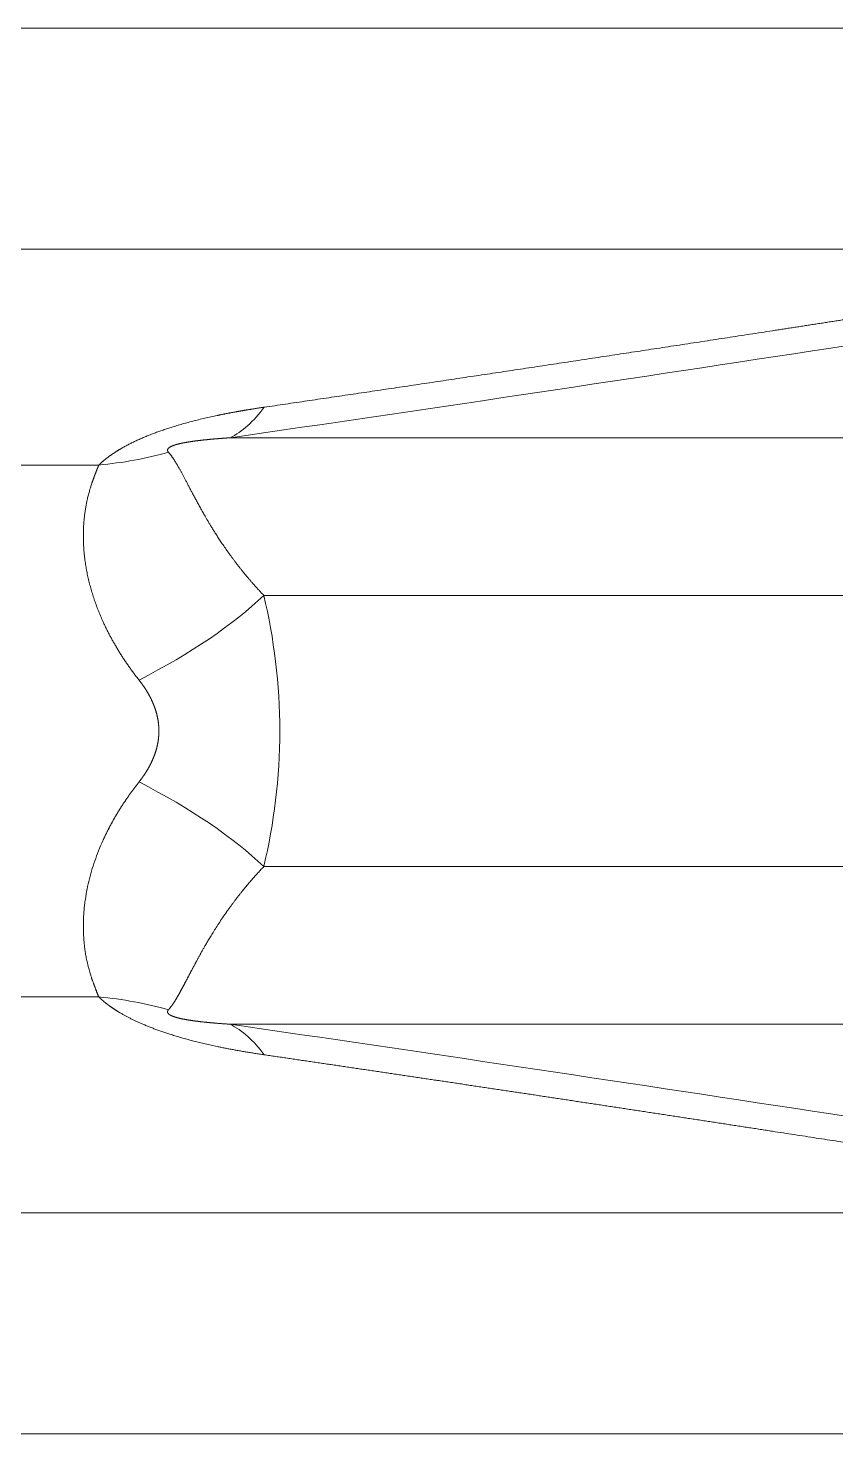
# Model space of a CAD drawing. Header units: millimetres. Extents: x 4664 to 8864, y -38 to 2932.
# Drawn here: x 7822 to 7826.36, y 1784.98 to 1792.57 of the extents above; entities that cross this region are included whole.
import ezdxf

# ---------------------------------------------------------------- set-up
doc = ezdxf.new("R2010")
doc.units = ezdxf.units.MM

msp = doc.modelspace()

# ---------------------------------------------------------------- linework, layer by layer
at = {"lineweight": 5}
for p, q in [((7812.5709, 1792.5715), (7829.2475, 1792.5715)), ((7812.9826, 1791.3769), (7828.8101, 1791.3769)), ((7823.0876, 1790.3589), (7835.155, 1790.3589)), ((7822.3781, 1790.2117), (7809.6476, 1790.2117)), ((7836.765, 1789.5075), (7823.2696, 1789.5075)), ((7823.2696, 1788.0428), (7836.765, 1788.0428)), ((7822.3781, 1787.3387), (7809.6476, 1787.3387)), ((7835.155, 1787.1914), (7823.0876, 1787.1914)), ((7828.8101, 1786.1735), (7812.9826, 1786.1735)), ((7829.2475, 1784.9788), (7812.5709, 1784.9788))]:
    msp.add_line(p, q, dxfattribs=at)
at = {"lineweight": 5, "extrusion": (0, 0, -1)}
for centre, major_axis, ratio, start_param, end_param in [((7847.2888, 1799.7527), (52.5413, 10.432), 0.095617, 1.935685, 2.068372), ((7822.6147, 1792.913), (0.3751, -2.5848), 0.347454, 5.939068, 6.17148), ((7821.7157, 1792.601), (1.814, -1.8791), 0.821454, 0.41445, 0.583929), ((7821.0076, 1789.5075), (2.5404, 0.6066), 0.373196, 0.569174, 0.987639), ((7821.0076, 1788.0428), (2.5404, -0.6066), 0.373196, 5.295547, 5.714011), ((7821.7157, 1784.9494), (1.814, 1.8791), 0.821454, 5.699256, 5.868735), ((7822.6147, 1784.6373), (0.3751, 2.5848), 0.347454, 0.111706, 0.344118), ((7847.2888, 1777.7976), (52.5413, -10.432), 0.095617, 4.214814, 4.3475)]:
    msp.add_ellipse(centre, major_axis=major_axis, ratio=ratio, start_param=start_param, end_param=end_param, dxfattribs=at)
at = {"lineweight": 5}
for points, knots in [([(7828.8101, 1791.3769), (7828.8002, 1791.3753), (7828.7803, 1791.3721), (7828.7505, 1791.3673), (7828.7207, 1791.3625), (7828.691, 1791.3577), (7828.6612, 1791.353), (7828.6315, 1791.3482), (7828.6018, 1791.3434), (7828.5721, 1791.3387), (7828.5424, 1791.3339), (7828.5127, 1791.3291), (7828.483, 1791.3244), (7828.4534, 1791.3196), (7828.4238, 1791.3149), (7828.3941, 1791.3102), (7828.3646, 1791.3054), (7828.335, 1791.3007), (7828.3054, 1791.296), (7828.2758, 1791.2913), (7828.2463, 1791.2866), (7828.2168, 1791.2818), (7828.1873, 1791.2771), (7828.1578, 1791.2724), (7828.1283, 1791.2677), (7828.0988, 1791.2631), (7828.0694, 1791.2584), (7828.04, 1791.2537), (7828.0106, 1791.249), (7827.9811, 1791.2443), (7827.9518, 1791.2397), (7827.9224, 1791.235), (7827.893, 1791.2303), (7827.8637, 1791.2257), (7827.8344, 1791.221), (7827.8051, 1791.2164), (7827.7758, 1791.2117), (7827.7465, 1791.2071), (7827.7172, 1791.2025), (7827.688, 1791.1978), (7827.6587, 1791.1932), (7827.6295, 1791.1886), (7827.6003, 1791.184), (7827.5711, 1791.1794), (7827.542, 1791.1748), (7827.5128, 1791.1702), (7827.4837, 1791.1656), (7827.4545, 1791.161), (7827.4254, 1791.1564), (7827.3963, 1791.1518), (7827.3672, 1791.1472), (7827.3382, 1791.1427), (7827.3091, 1791.1381), (7827.2801, 1791.1335), (7827.2511, 1791.129), (7827.2221, 1791.1244), (7827.1931, 1791.1199), (7827.1641, 1791.1153), (7827.1352, 1791.1108), (7827.1062, 1791.1062), (7827.0773, 1791.1017), (7827.0484, 1791.0972), (7827.0195, 1791.0926), (7826.9906, 1791.0881), (7826.9618, 1791.0836), (7826.9329, 1791.0791), (7826.9041, 1791.0746), (7826.8753, 1791.0701), (7826.8465, 1791.0656), (7826.8177, 1791.0611), (7826.7889, 1791.0566), (7826.7602, 1791.0521), (7826.7314, 1791.0476), (7826.7027, 1791.0432), (7826.674, 1791.0387), (7826.6453, 1791.0342), (7826.6166, 1791.0298), (7826.588, 1791.0253), (7826.5593, 1791.0209), (7826.5307, 1791.0164), (7826.5021, 1791.012), (7826.4735, 1791.0075), (7826.4449, 1791.0031), (7826.4164, 1790.9987), (7826.3878, 1790.9942), (7826.3593, 1790.9898), (7826.3308, 1790.9854), (7826.3023, 1790.981), (7826.2738, 1790.9766), (7826.2453, 1790.9722), (7826.2169, 1790.9678), (7826.1884, 1790.9634), (7826.16, 1790.959), (7826.1316, 1790.9546), (7826.1032, 1790.9502), (7826.0748, 1790.9459), (7826.0465, 1790.9415), (7826.0072, 1790.9354), (7825.9569, 1790.9277), (7825.8957, 1790.9183), (7825.8345, 1790.9089), (7825.7734, 1790.8995), (7825.7124, 1790.8901), (7825.6515, 1790.8808), (7825.5906, 1790.8715), (7825.5298, 1790.8622), (7825.4691, 1790.8529), (7825.4084, 1790.8437), (7825.3478, 1790.8344), (7825.2872, 1790.8252), (7825.2268, 1790.816), (7825.1664, 1790.8068), (7825.1061, 1790.7977), (7825.0458, 1790.7885), (7824.9856, 1790.7794), (7824.9255, 1790.7703), (7824.8655, 1790.7613), (7824.8055, 1790.7522), (7824.7456, 1790.7432), (7824.6857, 1790.7342), (7824.626, 1790.7252), (7824.5663, 1790.7162), (7824.5066, 1790.7072), (7824.4471, 1790.6983), (7824.3876, 1790.6894), (7824.3282, 1790.6805), (7824.2688, 1790.6716), (7824.2095, 1790.6627), (7824.1503, 1790.6539), (7824.0912, 1790.6451), (7824.0321, 1790.6363), (7823.9731, 1790.6275), (7823.9142, 1790.6188), (7823.8554, 1790.61), (7823.7966, 1790.6013), (7823.7379, 1790.5926), (7823.6792, 1790.5839), (7823.6207, 1790.5753), (7823.5622, 1790.5667), (7823.5038, 1790.558), (7823.4454, 1790.5494), (7823.3871, 1790.5409), (7823.3289, 1790.5323), (7823.2902, 1790.5266), (7823.2708, 1790.5238)], [0, 0, 0, 0, 0.0053, 0.010597, 0.015893, 0.021187, 0.026479, 0.031769, 0.037057, 0.042343, 0.047628, 0.05291, 0.05819, 0.063469, 0.068745, 0.07402, 0.079292, 0.084563, 0.089831, 0.095098, 0.100363, 0.105626, 0.110887, 0.116146, 0.121403, 0.126658, 0.131911, 0.137162, 0.142411, 0.147658, 0.152904, 0.158147, 0.163388, 0.168628, 0.173865, 0.179101, 0.184334, 0.189566, 0.194795, 0.200023, 0.205248, 0.210472, 0.215694, 0.220914, 0.226131, 0.231347, 0.236561, 0.241773, 0.246983, 0.252191, 0.257397, 0.262601, 0.267803, 0.273003, 0.278201, 0.283397, 0.288591, 0.293783, 0.298974, 0.304162, 0.309348, 0.314532, 0.319714, 0.324895, 0.330073, 0.335249, 0.340424, 0.345596, 0.350766, 0.355934, 0.361101, 0.366265, 0.371428, 0.376588, 0.381746, 0.386903, 0.392057, 0.397209, 0.40236, 0.407508, 0.412655, 0.417799, 0.422941, 0.428082, 0.43322, 0.438357, 0.443491, 0.448623, 0.453754, 0.458882, 0.464008, 0.469133, 0.474255, 0.479375, 0.484494, 0.48961, 0.494724, 0.499837, 0.510895, 0.521944, 0.532986, 0.54402, 0.555045, 0.566062, 0.577071, 0.588072, 0.599065, 0.61005, 0.621026, 0.631995, 0.642955, 0.653907, 0.66485, 0.675786, 0.686713, 0.697632, 0.708543, 0.719446, 0.73034, 0.741226, 0.752104, 0.762974, 0.773835, 0.784688, 0.795533, 0.806369, 0.817197, 0.828017, 0.838829, 0.849632, 0.860427, 0.871214, 0.881992, 0.892762, 0.903523, 0.914276, 0.925021, 0.935758, 0.946486, 0.957205, 0.967917, 0.978619, 0.989314, 1, 1, 1, 1]), ([(7823.2708, 1790.5238), (7823.2688, 1790.5235), (7823.2647, 1790.5229), (7823.2587, 1790.522), (7823.2527, 1790.5211), (7823.2467, 1790.5202), (7823.2408, 1790.5193), (7823.2348, 1790.5184), (7823.2289, 1790.5175), (7823.223, 1790.5166), (7823.2172, 1790.5156), (7823.2114, 1790.5147), (7823.2055, 1790.5138), (7823.1998, 1790.5129), (7823.194, 1790.5119), (7823.1883, 1790.511), (7823.1826, 1790.5101), (7823.1769, 1790.5091), (7823.1712, 1790.5082), (7823.1656, 1790.5072), (7823.16, 1790.5063), (7823.1544, 1790.5053), (7823.1489, 1790.5044), (7823.1433, 1790.5034), (7823.1378, 1790.5025), (7823.1323, 1790.5015), (7823.1269, 1790.5005), (7823.1214, 1790.4996), (7823.116, 1790.4986), (7823.1107, 1790.4976), (7823.1053, 1790.4966), (7823.1, 1790.4956), (7823.0947, 1790.4947), (7823.0894, 1790.4937), (7823.0841, 1790.4927), (7823.0789, 1790.4917), (7823.0737, 1790.4907), (7823.0685, 1790.4897), (7823.0633, 1790.4887), (7823.0582, 1790.4877), (7823.0531, 1790.4866), (7823.048, 1790.4856), (7823.0429, 1790.4846), (7823.0379, 1790.4836), (7823.0329, 1790.4826), (7823.0279, 1790.4815), (7823.023, 1790.4805), (7823.0083, 1790.4774), (7822.9842, 1790.4722), (7822.9507, 1790.4646), (7822.9178, 1790.4567), (7822.8855, 1790.4485), (7822.8538, 1790.44), (7822.8228, 1790.4313), (7822.7923, 1790.4223), (7822.7682, 1790.4148), (7822.7502, 1790.409), (7822.7381, 1790.405), (7822.7261, 1790.4009), (7822.7142, 1790.3968), (7822.7024, 1790.3926), (7822.6907, 1790.3884), (7822.6792, 1790.3841), (7822.6678, 1790.3798), (7822.6565, 1790.3754), (7822.6453, 1790.371), (7822.6343, 1790.3665), (7822.6196, 1790.3604), (7822.6016, 1790.3526), (7822.5806, 1790.3431), (7822.5603, 1790.3335), (7822.5409, 1790.3237), (7822.5221, 1790.3138), (7822.5084, 1790.3062), (7822.4992, 1790.3008), (7822.494, 1790.2978), (7822.489, 1790.2948), (7822.484, 1790.2918), (7822.4791, 1790.2887), (7822.4742, 1790.2857), (7822.4694, 1790.2826), (7822.4646, 1790.2795), (7822.4599, 1790.2764), (7822.4553, 1790.2733), (7822.4507, 1790.2702), (7822.4462, 1790.267), (7822.4417, 1790.2639), (7822.4373, 1790.2607), (7822.4329, 1790.2575), (7822.4286, 1790.2544), (7822.4244, 1790.2512), (7822.4202, 1790.2479), (7822.4161, 1790.2447), (7822.412, 1790.2415), (7822.408, 1790.2382), (7822.4041, 1790.2349), (7822.4002, 1790.2317), (7822.3964, 1790.2284), (7822.3926, 1790.2251), (7822.3889, 1790.2217), (7822.3852, 1790.2184), (7822.3816, 1790.2151), (7822.3793, 1790.2128), (7822.3781, 1790.2117)], [0, 0, 0, 0, 0.006106, 0.012183, 0.018228, 0.024244, 0.030229, 0.036184, 0.042109, 0.048003, 0.053868, 0.059703, 0.065508, 0.071283, 0.077029, 0.082745, 0.088431, 0.094087, 0.099715, 0.105312, 0.110881, 0.11642, 0.12193, 0.127411, 0.132863, 0.138286, 0.143681, 0.149046, 0.154383, 0.159691, 0.164971, 0.170222, 0.175445, 0.18064, 0.185806, 0.190945, 0.196055, 0.201138, 0.206193, 0.21122, 0.21622, 0.221192, 0.226137, 0.231054, 0.235945, 0.240808, 0.245645, 0.250455, 0.283613, 0.316093, 0.347936, 0.379188, 0.409895, 0.44011, 0.469883, 0.499271, 0.511435, 0.523541, 0.535594, 0.547601, 0.559566, 0.571495, 0.583395, 0.595272, 0.607131, 0.618978, 0.630821, 0.642664, 0.666634, 0.690432, 0.714114, 0.737738, 0.761363, 0.785047, 0.79207, 0.79911, 0.806169, 0.813246, 0.820344, 0.827464, 0.834606, 0.841774, 0.848967, 0.856186, 0.863434, 0.870712, 0.878019, 0.885358, 0.892731, 0.900137, 0.907578, 0.915055, 0.92257, 0.930123, 0.937715, 0.945348, 0.953023, 0.96074, 0.968501, 0.976307, 0.984158, 0.992055, 1, 1, 1, 1]), ([(7822.7545, 1790.2809), (7822.7544, 1790.2811), (7822.754, 1790.2815), (7822.7535, 1790.2821), (7822.7531, 1790.2827), (7822.7526, 1790.2833), (7822.7522, 1790.2838), (7822.7519, 1790.2844), (7822.7515, 1790.285), (7822.7512, 1790.2856), (7822.7509, 1790.2862), (7822.7506, 1790.2868), (7822.7504, 1790.2873), (7822.7502, 1790.2879), (7822.75, 1790.2885), (7822.7499, 1790.2891), (7822.7497, 1790.2896), (7822.7496, 1790.2902), (7822.7495, 1790.2908), (7822.7495, 1790.2913), (7822.7495, 1790.2919), (7822.7495, 1790.2925), (7822.7495, 1790.293), (7822.7496, 1790.2936), (7822.7497, 1790.2941), (7822.7498, 1790.2947), (7822.7499, 1790.2952), (7822.7501, 1790.2958), (7822.7503, 1790.2963), (7822.7505, 1790.2969), (7822.7508, 1790.2974), (7822.7511, 1790.298), (7822.7514, 1790.2985), (7822.7517, 1790.2991), (7822.7521, 1790.2996), (7822.7525, 1790.3002), (7822.7529, 1790.3007), (7822.7533, 1790.3012), (7822.7538, 1790.3018), (7822.7543, 1790.3023), (7822.7548, 1790.3028), (7822.7554, 1790.3034), (7822.7559, 1790.3039), (7822.7565, 1790.3044), (7822.7572, 1790.3049), (7822.7578, 1790.3055), (7822.7585, 1790.306), (7822.7593, 1790.3065), (7822.76, 1790.307), (7822.7608, 1790.3075), (7822.7616, 1790.308), (7822.7624, 1790.3086), (7822.7632, 1790.3091), (7822.7641, 1790.3096), (7822.765, 1790.3101), (7822.766, 1790.3106), (7822.7669, 1790.3111), (7822.7679, 1790.3116), (7822.7689, 1790.3121), (7822.77, 1790.3126), (7822.771, 1790.3131), (7822.7721, 1790.3136), (7822.7733, 1790.3141), (7822.7744, 1790.3146), (7822.7756, 1790.3151), (7822.7768, 1790.3155), (7822.778, 1790.316), (7822.7793, 1790.3165), (7822.7806, 1790.317), (7822.7819, 1790.3175), (7822.7832, 1790.318), (7822.7846, 1790.3184), (7822.786, 1790.3189), (7822.7874, 1790.3194), (7822.7889, 1790.3199), (7822.7904, 1790.3203), (7822.7919, 1790.3208), (7822.7934, 1790.3213), (7822.795, 1790.3217), (7822.7965, 1790.3222), (7822.7982, 1790.3226), (7822.7998, 1790.3231), (7822.8015, 1790.3236), (7822.8032, 1790.324), (7822.8049, 1790.3245), (7822.8066, 1790.3249), (7822.8084, 1790.3254), (7822.8102, 1790.3258), (7822.812, 1790.3263), (7822.8139, 1790.3267), (7822.8158, 1790.3272), (7822.8177, 1790.3276), (7822.8196, 1790.328), (7822.8216, 1790.3285), (7822.8236, 1790.3289), (7822.8256, 1790.3293), (7822.8277, 1790.3298), (7822.8297, 1790.3302), (7822.8318, 1790.3306), (7822.834, 1790.3311), (7822.8361, 1790.3315), (7822.8383, 1790.3319), (7822.8405, 1790.3323), (7822.8427, 1790.3328), (7822.845, 1790.3332), (7822.8473, 1790.3336), (7822.8496, 1790.334), (7822.852, 1790.3344), (7822.8543, 1790.3348), (7822.8567, 1790.3352), (7822.8592, 1790.3356), (7822.8616, 1790.336), (7822.8641, 1790.3364), (7822.8666, 1790.3368), (7822.8691, 1790.3372), (7822.8717, 1790.3376), (7822.8743, 1790.338), (7822.8769, 1790.3384), (7822.8796, 1790.3388), (7822.8822, 1790.3392), (7822.8849, 1790.3396), (7822.8876, 1790.34), (7822.8904, 1790.3404), (7822.8932, 1790.3408), (7822.896, 1790.3411), (7822.8988, 1790.3415), (7822.9017, 1790.3419), (7822.9046, 1790.3423), (7822.9075, 1790.3426), (7822.9104, 1790.343), (7822.9134, 1790.3434), (7822.9164, 1790.3438), (7822.9194, 1790.3441), (7822.9224, 1790.3445), (7822.9255, 1790.3448), (7822.9286, 1790.3452), (7822.9318, 1790.3456), (7822.9349, 1790.3459), (7822.9381, 1790.3463), (7822.9413, 1790.3466), (7822.9445, 1790.347), (7822.9478, 1790.3473), (7822.9511, 1790.3477), (7822.9544, 1790.348), (7822.9578, 1790.3484), (7822.9611, 1790.3487), (7822.9645, 1790.349), (7822.968, 1790.3494), (7822.9714, 1790.3497), (7822.9749, 1790.3501), (7822.9784, 1790.3504), (7822.9819, 1790.3507), (7822.9855, 1790.351), (7822.9891, 1790.3514), (7822.9927, 1790.3517), (7822.9963, 1790.352), (7823, 1790.3523), (7823.0037, 1790.3527), (7823.0074, 1790.353), (7823.0112, 1790.3533), (7823.015, 1790.3536), (7823.0188, 1790.3539), (7823.0226, 1790.3542), (7823.0265, 1790.3545), (7823.0303, 1790.3548), (7823.0343, 1790.3551), (7823.0382, 1790.3554), (7823.0422, 1790.3557), (7823.0462, 1790.356), (7823.0502, 1790.3563), (7823.0542, 1790.3566), (7823.0583, 1790.3569), (7823.0624, 1790.3572), (7823.0665, 1790.3575), (7823.0707, 1790.3578), (7823.0749, 1790.3581), (7823.0791, 1790.3584), (7823.0833, 1790.3586), (7823.0861, 1790.3588), (7823.0876, 1790.3589)], [0, 0, 0, 0, 0.006052, 0.012014, 0.017888, 0.023673, 0.02937, 0.034978, 0.040499, 0.045932, 0.051278, 0.056537, 0.06171, 0.066797, 0.071799, 0.076715, 0.081547, 0.086294, 0.090958, 0.095539, 0.100037, 0.104453, 0.108788, 0.113043, 0.117217, 0.121312, 0.125329, 0.129268, 0.133131, 0.136918, 0.140631, 0.14427, 0.147836, 0.151331, 0.154757, 0.158114, 0.161403, 0.164627, 0.167788, 0.170886, 0.173923, 0.176903, 0.179826, 0.182695, 0.185512, 0.18828, 0.191001, 0.193678, 0.196314, 0.198912, 0.201475, 0.204007, 0.20651, 0.208988, 0.211445, 0.213884, 0.21631, 0.218726, 0.221136, 0.223544, 0.225954, 0.228369, 0.230795, 0.233233, 0.23569, 0.238167, 0.240669, 0.243199, 0.245761, 0.248358, 0.250992, 0.253668, 0.256387, 0.259153, 0.261969, 0.264836, 0.267757, 0.270734, 0.273769, 0.276865, 0.280023, 0.283245, 0.286532, 0.289886, 0.293309, 0.296801, 0.300365, 0.304001, 0.307711, 0.311495, 0.315355, 0.319291, 0.323305, 0.327398, 0.331569, 0.33582, 0.340152, 0.344565, 0.34906, 0.353638, 0.358299, 0.363043, 0.367871, 0.372785, 0.377783, 0.382867, 0.388036, 0.393292, 0.398635, 0.404065, 0.409583, 0.415188, 0.420881, 0.426663, 0.432533, 0.438492, 0.444541, 0.450678, 0.456906, 0.463224, 0.469631, 0.476129, 0.482718, 0.489397, 0.496167, 0.503028, 0.509981, 0.517025, 0.52416, 0.531387, 0.538707, 0.546118, 0.553621, 0.561217, 0.568905, 0.576685, 0.584558, 0.592524, 0.600583, 0.608735, 0.61698, 0.625318, 0.633749, 0.642274, 0.650892, 0.659604, 0.668409, 0.677308, 0.686301, 0.695388, 0.704568, 0.713843, 0.723212, 0.732674, 0.742231, 0.751883, 0.761628, 0.771468, 0.781403, 0.791432, 0.801555, 0.811773, 0.822086, 0.832493, 0.842995, 0.853592, 0.864284, 0.875071, 0.885953, 0.896929, 0.908001, 0.919168, 0.93043, 0.941787, 0.953239, 0.964786, 0.976429, 0.988167, 1, 1, 1, 1]), ([(7822.3781, 1790.2117), (7822.3778, 1790.211), (7822.3773, 1790.2097), (7822.3765, 1790.2078), (7822.3757, 1790.2057), (7822.3748, 1790.2037), (7822.374, 1790.2015), (7822.3731, 1790.1994), (7822.3722, 1790.1972), (7822.3713, 1790.1949), (7822.3703, 1790.1927), (7822.3694, 1790.1903), (7822.3684, 1790.1879), (7822.3675, 1790.1855), (7822.3665, 1790.183), (7822.3655, 1790.1805), (7822.3644, 1790.1779), (7822.3634, 1790.1753), (7822.3623, 1790.1726), (7822.3613, 1790.1699), (7822.3602, 1790.1671), (7822.3591, 1790.1643), (7822.358, 1790.1614), (7822.3569, 1790.1584), (7822.3558, 1790.1554), (7822.3546, 1790.1524), (7822.3535, 1790.1493), (7822.3523, 1790.1461), (7822.3511, 1790.1429), (7822.3499, 1790.1396), (7822.3487, 1790.1363), (7822.3475, 1790.1329), (7822.3463, 1790.1294), (7822.3451, 1790.1259), (7822.3438, 1790.1223), (7822.3426, 1790.1187), (7822.3411, 1790.1143), (7822.3388, 1790.1073), (7822.3351, 1790.096), (7822.3298, 1790.0789), (7822.3249, 1790.0613), (7822.3208, 1790.0455), (7822.3179, 1790.034), (7822.3154, 1790.0231), (7822.3132, 1790.0128), (7822.3112, 1790.0031), (7822.3085, 1789.9894), (7822.3054, 1789.9711), (7822.3021, 1789.948), (7822.2994, 1789.9249), (7822.2974, 1789.9016), (7822.2959, 1789.8784), (7822.295, 1789.8553), (7822.2946, 1789.8322), (7822.2948, 1789.8092), (7822.2955, 1789.7864), (7822.2968, 1789.7638), (7822.2985, 1789.7415), (7822.3007, 1789.7194), (7822.3037, 1789.6949), (7822.3078, 1789.6677), (7822.3131, 1789.6377), (7822.3193, 1789.6077), (7822.3264, 1789.5776), (7822.3344, 1789.5476), (7822.3432, 1789.5175), (7822.3529, 1789.4875), (7822.3634, 1789.4576), (7822.3747, 1789.4277), (7822.3868, 1789.398), (7822.3968, 1789.3752), (7822.4041, 1789.3591), (7822.4084, 1789.3498), (7822.4128, 1789.3405), (7822.4173, 1789.3313), (7822.4219, 1789.322), (7822.4266, 1789.3127), (7822.4313, 1789.3034), (7822.4361, 1789.2942), (7822.441, 1789.2849), (7822.446, 1789.2757), (7822.451, 1789.2665), (7822.4562, 1789.2573), (7822.4614, 1789.2481), (7822.4667, 1789.2389), (7822.4721, 1789.2298), (7822.4775, 1789.2206), (7822.483, 1789.2115), (7822.4886, 1789.2023), (7822.4943, 1789.1932), (7822.5001, 1789.1842), (7822.5059, 1789.1751), (7822.5118, 1789.166), (7822.5178, 1789.157), (7822.5239, 1789.148), (7822.53, 1789.139), (7822.5362, 1789.13), (7822.5425, 1789.1211), (7822.5489, 1789.1121), (7822.5553, 1789.1032), (7822.5619, 1789.0943), (7822.5684, 1789.0854), (7822.5751, 1789.0766), (7822.5818, 1789.0677), (7822.5886, 1789.0589), (7822.5932, 1789.0531), (7822.5955, 1789.0502)], [0, 0, 0, 0, 0.002923, 0.005885, 0.008885, 0.011923, 0.015, 0.018115, 0.021269, 0.024462, 0.027693, 0.030962, 0.03427, 0.037617, 0.041002, 0.044426, 0.047888, 0.051389, 0.054929, 0.058507, 0.062124, 0.065779, 0.069473, 0.073206, 0.076978, 0.080788, 0.084637, 0.088524, 0.09245, 0.096415, 0.100419, 0.104461, 0.108542, 0.112662, 0.11682, 0.121017, 0.125253, 0.131964, 0.144587, 0.163125, 0.187577, 0.199806, 0.211305, 0.222072, 0.232109, 0.241416, 0.249991, 0.271442, 0.29252, 0.313226, 0.333562, 0.353529, 0.373126, 0.392356, 0.41122, 0.429718, 0.447853, 0.465625, 0.483036, 0.500087, 0.523263, 0.54634, 0.569323, 0.592215, 0.61502, 0.637742, 0.660386, 0.682956, 0.705455, 0.727888, 0.750259, 0.757324, 0.764392, 0.771462, 0.778536, 0.785612, 0.792692, 0.799775, 0.806862, 0.813952, 0.821046, 0.828144, 0.835246, 0.842352, 0.849463, 0.856578, 0.863697, 0.870821, 0.87795, 0.885084, 0.892223, 0.899367, 0.906516, 0.913671, 0.920831, 0.927998, 0.93517, 0.942347, 0.949531, 0.956722, 0.963918, 0.971121, 0.978331, 0.985547, 0.99277, 1, 1, 1, 1]), ([(7823.2696, 1789.5075), (7823.2683, 1789.5089), (7823.2657, 1789.5116), (7823.2618, 1789.5157), (7823.2579, 1789.5199), (7823.2539, 1789.5241), (7823.25, 1789.5284), (7823.2459, 1789.5327), (7823.2419, 1789.5371), (7823.2378, 1789.5415), (7823.2337, 1789.546), (7823.2296, 1789.5506), (7823.2255, 1789.5552), (7823.2213, 1789.5599), (7823.2171, 1789.5646), (7823.2129, 1789.5694), (7823.2086, 1789.5742), (7823.2043, 1789.5791), (7823.2001, 1789.5841), (7823.1957, 1789.5891), (7823.1914, 1789.5942), (7823.1871, 1789.5993), (7823.1827, 1789.6044), (7823.1783, 1789.6097), (7823.1739, 1789.6149), (7823.1695, 1789.6203), (7823.1651, 1789.6256), (7823.1606, 1789.6311), (7823.1562, 1789.6366), (7823.1517, 1789.6421), (7823.1472, 1789.6477), (7823.1427, 1789.6533), (7823.1382, 1789.659), (7823.1337, 1789.6648), (7823.1292, 1789.6705), (7823.1247, 1789.6764), (7823.1202, 1789.6823), (7823.1156, 1789.6882), (7823.1111, 1789.6942), (7823.1066, 1789.7002), (7823.102, 1789.7063), (7823.0975, 1789.7124), (7823.093, 1789.7186), (7823.0884, 1789.7248), (7823.0839, 1789.731), (7823.0794, 1789.7373), (7823.0749, 1789.7437), (7823.0661, 1789.7561), (7823.0536, 1789.7741), (7823.038, 1789.7971), (7823.0237, 1789.8188), (7823.0105, 1789.8391), (7822.9985, 1789.8581), (7822.9876, 1789.8759), (7822.9776, 1789.8923), (7822.9685, 1789.9075), (7822.9603, 1789.9215), (7822.9529, 1789.9344), (7822.9462, 1789.946), (7822.9402, 1789.9566), (7822.9349, 1789.966), (7822.9296, 1789.9756), (7822.9239, 1789.9858), (7822.9179, 1789.9967), (7822.9121, 1790.0074), (7822.9064, 1790.0179), (7822.9008, 1790.0281), (7822.8955, 1790.0381), (7822.8903, 1790.0479), (7822.8852, 1790.0575), (7822.8803, 1790.0668), (7822.8754, 1790.0759), (7822.8708, 1790.0848), (7822.8662, 1790.0935), (7822.8618, 1790.102), (7822.8574, 1790.1102), (7822.8532, 1790.1183), (7822.8491, 1790.1261), (7822.8451, 1790.1338), (7822.8412, 1790.1412), (7822.8373, 1790.1485), (7822.8336, 1790.1555), (7822.8299, 1790.1624), (7822.8263, 1790.1691), (7822.8228, 1790.1756), (7822.8193, 1790.1819), (7822.8159, 1790.188), (7822.8126, 1790.194), (7822.8093, 1790.1998), (7822.8061, 1790.2054), (7822.8029, 1790.2108), (7822.7998, 1790.2161), (7822.7968, 1790.2212), (7822.7937, 1790.2262), (7822.7908, 1790.231), (7822.7878, 1790.2356), (7822.7849, 1790.2402), (7822.782, 1790.2445), (7822.7792, 1790.2487), (7822.7764, 1790.2528), (7822.7736, 1790.2568), (7822.7708, 1790.2606), (7822.768, 1790.2643), (7822.7653, 1790.2678), (7822.7626, 1790.2713), (7822.7599, 1790.2746), (7822.7572, 1790.2778), (7822.7554, 1790.2799), (7822.7545, 1790.2809)], [0, 0, 0, 0, 0.004199, 0.008453, 0.012763, 0.017127, 0.021547, 0.026022, 0.030552, 0.035137, 0.039778, 0.044473, 0.049224, 0.05403, 0.058891, 0.063807, 0.068779, 0.073806, 0.078888, 0.084025, 0.089217, 0.094465, 0.099767, 0.105125, 0.110538, 0.116006, 0.12153, 0.127108, 0.132742, 0.138431, 0.144175, 0.149975, 0.15583, 0.161739, 0.167704, 0.173725, 0.1798, 0.185931, 0.192116, 0.198357, 0.204653, 0.211005, 0.217411, 0.223873, 0.23039, 0.236962, 0.24359, 0.250272, 0.275938, 0.300401, 0.323659, 0.345713, 0.366564, 0.386211, 0.404655, 0.421894, 0.43793, 0.452762, 0.46639, 0.478815, 0.490035, 0.500052, 0.513641, 0.527108, 0.540455, 0.553679, 0.566783, 0.579765, 0.592627, 0.605367, 0.617986, 0.630483, 0.64286, 0.655116, 0.66725, 0.679264, 0.691156, 0.702928, 0.714578, 0.726108, 0.737517, 0.748805, 0.759972, 0.771018, 0.781944, 0.792749, 0.803433, 0.813997, 0.824439, 0.834762, 0.844964, 0.855045, 0.865006, 0.874846, 0.884566, 0.894166, 0.903645, 0.913005, 0.922244, 0.931363, 0.940362, 0.949241, 0.958, 0.96664, 0.975159, 0.983559, 0.991839, 1, 1, 1, 1]), ([(7823.2696, 1788.0428), (7823.3245, 1788.2729), (7823.3561, 1788.524), (7823.3561, 1789.0271), (7823.3245, 1789.2777), (7823.2696, 1789.5075)], [0, 0, 0, 0, 0.5, 0.5, 1, 1, 1, 1]), ([(7822.5955, 1789.0502), (7822.5962, 1789.0493), (7822.5977, 1789.0474), (7822.5998, 1789.0447), (7822.6019, 1789.042), (7822.6039, 1789.0393), (7822.606, 1789.0366), (7822.608, 1789.0338), (7822.61, 1789.0311), (7822.612, 1789.0284), (7822.614, 1789.0256), (7822.6159, 1789.0229), (7822.6178, 1789.0202), (7822.6197, 1789.0175), (7822.6216, 1789.0147), (7822.6235, 1789.012), (7822.6253, 1789.0093), (7822.6271, 1789.0065), (7822.6289, 1789.0038), (7822.6307, 1789.0011), (7822.6324, 1788.9983), (7822.6342, 1788.9956), (7822.6359, 1788.9928), (7822.6375, 1788.9901), (7822.6392, 1788.9874), (7822.6408, 1788.9846), (7822.6425, 1788.9819), (7822.6441, 1788.9792), (7822.6456, 1788.9764), (7822.6472, 1788.9737), (7822.6487, 1788.9709), (7822.6503, 1788.9682), (7822.6517, 1788.9654), (7822.6532, 1788.9627), (7822.6547, 1788.96), (7822.6561, 1788.9572), (7822.6575, 1788.9545), (7822.6589, 1788.9517), (7822.6602, 1788.949), (7822.6616, 1788.9462), (7822.6629, 1788.9435), (7822.6642, 1788.9407), (7822.6655, 1788.938), (7822.6667, 1788.9352), (7822.668, 1788.9325), (7822.6692, 1788.9297), (7822.6704, 1788.927), (7822.6716, 1788.9242), (7822.6727, 1788.9215), (7822.6738, 1788.9187), (7822.6749, 1788.916), (7822.676, 1788.9132), (7822.6771, 1788.9105), (7822.6781, 1788.9077), (7822.6791, 1788.9049), (7822.6801, 1788.9022), (7822.6811, 1788.8994), (7822.6821, 1788.8967), (7822.683, 1788.8939), (7822.6839, 1788.8912), (7822.6848, 1788.8884), (7822.6857, 1788.8857), (7822.6865, 1788.8829), (7822.6874, 1788.8801), (7822.6882, 1788.8774), (7822.689, 1788.8746), (7822.6897, 1788.8719), (7822.6905, 1788.8691), (7822.6912, 1788.8663), (7822.6919, 1788.8636), (7822.6926, 1788.8608), (7822.6932, 1788.8581), (7822.6938, 1788.8553), (7822.6945, 1788.8525), (7822.695, 1788.8498), (7822.6956, 1788.847), (7822.6962, 1788.8443), (7822.6967, 1788.8415), (7822.6972, 1788.8387), (7822.6977, 1788.836), (7822.6981, 1788.8332), (7822.6986, 1788.8305), (7822.699, 1788.8277), (7822.6994, 1788.8249), (7822.6998, 1788.8222), (7822.7001, 1788.8194), (7822.7005, 1788.8166), (7822.7008, 1788.8139), (7822.7011, 1788.8111), (7822.7013, 1788.8083), (7822.7016, 1788.8056), (7822.7018, 1788.8028), (7822.702, 1788.8001), (7822.7022, 1788.7973), (7822.7024, 1788.7945), (7822.7025, 1788.7918), (7822.7026, 1788.789), (7822.7027, 1788.7862), (7822.7028, 1788.7835), (7822.7028, 1788.7807), (7822.7029, 1788.7779), (7822.7029, 1788.7752), (7822.7029, 1788.7724), (7822.7028, 1788.7696), (7822.7028, 1788.7669), (7822.7027, 1788.7641), (7822.7026, 1788.7614), (7822.7025, 1788.7586), (7822.7024, 1788.7558), (7822.7022, 1788.7531), (7822.702, 1788.7503), (7822.7018, 1788.7475), (7822.7016, 1788.7448), (7822.7013, 1788.742), (7822.7011, 1788.7392), (7822.7008, 1788.7365), (7822.7005, 1788.7337), (7822.7001, 1788.731), (7822.6998, 1788.7282), (7822.6994, 1788.7254), (7822.699, 1788.7227), (7822.6986, 1788.7199), (7822.6981, 1788.7171), (7822.6977, 1788.7144), (7822.6972, 1788.7116), (7822.6967, 1788.7089), (7822.6962, 1788.7061), (7822.6956, 1788.7033), (7822.695, 1788.7006), (7822.6945, 1788.6978), (7822.6938, 1788.695), (7822.6932, 1788.6923), (7822.6926, 1788.6895), (7822.6919, 1788.6868), (7822.6912, 1788.684), (7822.6905, 1788.6812), (7822.6897, 1788.6785), (7822.689, 1788.6757), (7822.6882, 1788.673), (7822.6874, 1788.6702), (7822.6865, 1788.6675), (7822.6857, 1788.6647), (7822.6848, 1788.6619), (7822.6839, 1788.6592), (7822.683, 1788.6564), (7822.6821, 1788.6537), (7822.6811, 1788.6509), (7822.6801, 1788.6482), (7822.6791, 1788.6454), (7822.6781, 1788.6427), (7822.6771, 1788.6399), (7822.676, 1788.6371), (7822.6749, 1788.6344), (7822.6738, 1788.6316), (7822.6727, 1788.6289), (7822.6716, 1788.6261), (7822.6704, 1788.6234), (7822.6692, 1788.6206), (7822.668, 1788.6179), (7822.6667, 1788.6151), (7822.6655, 1788.6124), (7822.6642, 1788.6096), (7822.6629, 1788.6069), (7822.6616, 1788.6041), (7822.6602, 1788.6014), (7822.6589, 1788.5986), (7822.6575, 1788.5959), (7822.6561, 1788.5932), (7822.6547, 1788.5904), (7822.6532, 1788.5877), (7822.6517, 1788.5849), (7822.6503, 1788.5822), (7822.6487, 1788.5794), (7822.6472, 1788.5767), (7822.6456, 1788.5739), (7822.6441, 1788.5712), (7822.6425, 1788.5685), (7822.6408, 1788.5657), (7822.6392, 1788.563), (7822.6375, 1788.5602), (7822.6359, 1788.5575), (7822.6342, 1788.5548), (7822.6324, 1788.552), (7822.6307, 1788.5493), (7822.6289, 1788.5466), (7822.6271, 1788.5438), (7822.6253, 1788.5411), (7822.6235, 1788.5384), (7822.6216, 1788.5356), (7822.6197, 1788.5329), (7822.6178, 1788.5302), (7822.6159, 1788.5274), (7822.614, 1788.5247), (7822.612, 1788.522), (7822.61, 1788.5193), (7822.608, 1788.5165), (7822.606, 1788.5138), (7822.6039, 1788.5111), (7822.6019, 1788.5084), (7822.5998, 1788.5056), (7822.5977, 1788.5029), (7822.5962, 1788.5011), (7822.5955, 1788.5002)], [0, 0, 0, 0, 0.006346, 0.012656, 0.018931, 0.025171, 0.031376, 0.037546, 0.043682, 0.049784, 0.055851, 0.061885, 0.067884, 0.07385, 0.079783, 0.085682, 0.091549, 0.097382, 0.103183, 0.108951, 0.114688, 0.120392, 0.126065, 0.131705, 0.137315, 0.142894, 0.148441, 0.153958, 0.159445, 0.164901, 0.170328, 0.175724, 0.181092, 0.18643, 0.19174, 0.197021, 0.202273, 0.207498, 0.212694, 0.217864, 0.223006, 0.228121, 0.233209, 0.238272, 0.243308, 0.248319, 0.253304, 0.258264, 0.2632, 0.268111, 0.272999, 0.277863, 0.282703, 0.28752, 0.292315, 0.297088, 0.301839, 0.306568, 0.311276, 0.315964, 0.320631, 0.325279, 0.329906, 0.334515, 0.339105, 0.343677, 0.348231, 0.352768, 0.357287, 0.36179, 0.366277, 0.370749, 0.375205, 0.379646, 0.384073, 0.388486, 0.392886, 0.397273, 0.401648, 0.406011, 0.410362, 0.414703, 0.419033, 0.423353, 0.427663, 0.431965, 0.436258, 0.440543, 0.444821, 0.449093, 0.453357, 0.457616, 0.46187, 0.466119, 0.470363, 0.474604, 0.478841, 0.483076, 0.487309, 0.49154, 0.49577, 0.5, 0.50423, 0.50846, 0.512691, 0.516924, 0.521159, 0.525396, 0.529637, 0.533881, 0.53813, 0.542384, 0.546643, 0.550907, 0.555179, 0.559457, 0.563742, 0.568035, 0.572337, 0.576647, 0.580967, 0.585297, 0.589638, 0.593989, 0.598352, 0.602727, 0.607114, 0.611514, 0.615927, 0.620354, 0.624795, 0.629251, 0.633723, 0.63821, 0.642713, 0.647232, 0.651769, 0.656323, 0.660895, 0.665485, 0.670094, 0.674721, 0.679369, 0.684036, 0.688724, 0.693432, 0.698161, 0.702912, 0.707685, 0.71248, 0.717297, 0.722137, 0.727001, 0.731889, 0.7368, 0.741736, 0.746696, 0.751681, 0.756692, 0.761728, 0.766791, 0.771879, 0.776994, 0.782136, 0.787306, 0.792502, 0.797727, 0.802979, 0.80826, 0.81357, 0.818908, 0.824276, 0.829672, 0.835099, 0.840555, 0.846042, 0.851559, 0.857106, 0.862685, 0.868295, 0.873935, 0.879608, 0.885312, 0.891049, 0.896817, 0.902618, 0.908451, 0.914318, 0.920217, 0.92615, 0.932116, 0.938115, 0.944149, 0.950216, 0.956318, 0.962454, 0.968624, 0.974829, 0.981069, 0.987344, 0.993654, 1, 1, 1, 1]), ([(7822.5955, 1788.5002), (7822.5943, 1788.4986), (7822.5919, 1788.4955), (7822.5882, 1788.4909), (7822.5846, 1788.4862), (7822.581, 1788.4816), (7822.5775, 1788.4769), (7822.5739, 1788.4722), (7822.5704, 1788.4675), (7822.5669, 1788.4628), (7822.5634, 1788.4581), (7822.5599, 1788.4534), (7822.5565, 1788.4487), (7822.5531, 1788.444), (7822.5497, 1788.4393), (7822.5463, 1788.4345), (7822.5429, 1788.4298), (7822.5396, 1788.4251), (7822.5362, 1788.4203), (7822.5329, 1788.4156), (7822.5297, 1788.4108), (7822.5264, 1788.4061), (7822.5232, 1788.4013), (7822.52, 1788.3965), (7822.5168, 1788.3917), (7822.5136, 1788.387), (7822.5104, 1788.3822), (7822.5073, 1788.3774), (7822.5042, 1788.3726), (7822.5011, 1788.3678), (7822.498, 1788.363), (7822.495, 1788.3581), (7822.492, 1788.3533), (7822.489, 1788.3485), (7822.486, 1788.3437), (7822.483, 1788.3389), (7822.4801, 1788.334), (7822.4772, 1788.3292), (7822.4743, 1788.3243), (7822.4714, 1788.3195), (7822.4686, 1788.3146), (7822.4657, 1788.3098), (7822.4629, 1788.3049), (7822.4601, 1788.3), (7822.4574, 1788.2952), (7822.4546, 1788.2903), (7822.4519, 1788.2854), (7822.4492, 1788.2806), (7822.4466, 1788.2757), (7822.4439, 1788.2708), (7822.4413, 1788.2659), (7822.4387, 1788.261), (7822.4361, 1788.2561), (7822.4335, 1788.2512), (7822.431, 1788.2463), (7822.4285, 1788.2414), (7822.426, 1788.2365), (7822.4235, 1788.2316), (7822.4211, 1788.2267), (7822.4187, 1788.2218), (7822.4163, 1788.2168), (7822.4139, 1788.2119), (7822.4115, 1788.207), (7822.4092, 1788.2021), (7822.4069, 1788.1972), (7822.4046, 1788.1922), (7822.4023, 1788.1873), (7822.3926, 1788.166), (7822.3765, 1788.128), (7822.3561, 1788.0732), (7822.3385, 1788.0182), (7822.3237, 1787.963), (7822.3119, 1787.9078), (7822.3047, 1787.8635), (7822.3005, 1787.8295), (7822.2982, 1787.8055), (7822.2964, 1787.7812), (7822.2952, 1787.7567), (7822.2946, 1787.7319), (7822.2947, 1787.707), (7822.2954, 1787.6819), (7822.2968, 1787.6568), (7822.2988, 1787.6316), (7822.3016, 1787.6065), (7822.3051, 1787.5814), (7822.3086, 1787.5603), (7822.3121, 1787.5424), (7822.3154, 1787.5271), (7822.3193, 1787.5105), (7822.3235, 1787.4943), (7822.3275, 1787.4796), (7822.3311, 1787.4675), (7822.3341, 1787.4575), (7822.3367, 1787.4494), (7822.3387, 1787.4431), (7822.3402, 1787.4387), (7822.3417, 1787.4344), (7822.3432, 1787.4298), (7822.3451, 1787.4244), (7822.347, 1787.419), (7822.3488, 1787.4138), (7822.3506, 1787.4088), (7822.3524, 1787.4039), (7822.3542, 1787.3991), (7822.3559, 1787.3944), (7822.3577, 1787.3899), (7822.3593, 1787.3855), (7822.361, 1787.3812), (7822.3626, 1787.3771), (7822.3642, 1787.373), (7822.3658, 1787.3691), (7822.3673, 1787.3653), (7822.3688, 1787.3616), (7822.3702, 1787.358), (7822.3716, 1787.3545), (7822.373, 1787.3512), (7822.3743, 1787.3479), (7822.3756, 1787.3447), (7822.3769, 1787.3416), (7822.3777, 1787.3396), (7822.3781, 1787.3387)], [0, 0, 0, 0, 0.003829, 0.007657, 0.011482, 0.015305, 0.019127, 0.022947, 0.026764, 0.03058, 0.034394, 0.038207, 0.042017, 0.045826, 0.049633, 0.053438, 0.057242, 0.061043, 0.064844, 0.068642, 0.072439, 0.076234, 0.080028, 0.08382, 0.08761, 0.091399, 0.095186, 0.098972, 0.102757, 0.106539, 0.110321, 0.114101, 0.117879, 0.121657, 0.125432, 0.129207, 0.13298, 0.136752, 0.140522, 0.144291, 0.148059, 0.151826, 0.155592, 0.159356, 0.163119, 0.166881, 0.170642, 0.174401, 0.17816, 0.181917, 0.185674, 0.189429, 0.193183, 0.196936, 0.200689, 0.20444, 0.20819, 0.21194, 0.215688, 0.219436, 0.223183, 0.226929, 0.230674, 0.234418, 0.238161, 0.241904, 0.245646, 0.249387, 0.290455, 0.331743, 0.373279, 0.415086, 0.457191, 0.499617, 0.518108, 0.53702, 0.556356, 0.576118, 0.596306, 0.616924, 0.637971, 0.65945, 0.681362, 0.703709, 0.72649, 0.749708, 0.762878, 0.777692, 0.794148, 0.812247, 0.827044, 0.83988, 0.850756, 0.859672, 0.866628, 0.871625, 0.874661, 0.8811, 0.887448, 0.893706, 0.899875, 0.905953, 0.911941, 0.91784, 0.923648, 0.929366, 0.934995, 0.940534, 0.945982, 0.951341, 0.956611, 0.96179, 0.96688, 0.97188, 0.976791, 0.981611, 0.986343, 0.990985, 0.995537, 1, 1, 1, 1]), ([(7822.7545, 1787.2695), (7822.755, 1787.27), (7822.756, 1787.2711), (7822.7574, 1787.2728), (7822.7589, 1787.2745), (7822.7603, 1787.2763), (7822.7618, 1787.2781), (7822.7633, 1787.2799), (7822.7647, 1787.2818), (7822.7662, 1787.2837), (7822.7677, 1787.2856), (7822.7692, 1787.2876), (7822.7707, 1787.2896), (7822.7722, 1787.2916), (7822.7737, 1787.2937), (7822.7752, 1787.2958), (7822.7767, 1787.298), (7822.7782, 1787.3002), (7822.7797, 1787.3024), (7822.7813, 1787.3047), (7822.7828, 1787.3071), (7822.7844, 1787.3094), (7822.786, 1787.3118), (7822.7875, 1787.3143), (7822.7891, 1787.3168), (7822.7907, 1787.3193), (7822.7923, 1787.3219), (7822.794, 1787.3245), (7822.7956, 1787.3272), (7822.7972, 1787.3299), (7822.7989, 1787.3327), (7822.8006, 1787.3355), (7822.8022, 1787.3383), (7822.8039, 1787.3413), (7822.8057, 1787.3442), (7822.8074, 1787.3472), (7822.8091, 1787.3503), (7822.8109, 1787.3534), (7822.8127, 1787.3565), (7822.8145, 1787.3597), (7822.8163, 1787.363), (7822.8181, 1787.3663), (7822.8199, 1787.3696), (7822.8218, 1787.3731), (7822.8237, 1787.3765), (7822.8256, 1787.38), (7822.8275, 1787.3836), (7822.8295, 1787.3872), (7822.8315, 1787.3909), (7822.8335, 1787.3947), (7822.8355, 1787.3984), (7822.8375, 1787.4023), (7822.8396, 1787.4062), (7822.8417, 1787.4102), (7822.8438, 1787.4142), (7822.846, 1787.4183), (7822.8482, 1787.4224), (7822.8504, 1787.4266), (7822.8526, 1787.4309), (7822.8549, 1787.4352), (7822.8571, 1787.4396), (7822.8595, 1787.444), (7822.8618, 1787.4485), (7822.8642, 1787.4531), (7822.8666, 1787.4577), (7822.8691, 1787.4624), (7822.8716, 1787.4671), (7822.8741, 1787.4719), (7822.8767, 1787.4768), (7822.8793, 1787.4817), (7822.8819, 1787.4868), (7822.8846, 1787.4918), (7822.8873, 1787.497), (7822.8901, 1787.5022), (7822.8929, 1787.5074), (7822.8958, 1787.5127), (7822.8986, 1787.5181), (7822.9016, 1787.5236), (7822.9046, 1787.5291), (7822.9076, 1787.5347), (7822.9107, 1787.5404), (7822.9138, 1787.5461), (7822.917, 1787.5519), (7822.9202, 1787.5578), (7822.9235, 1787.5637), (7822.9268, 1787.5697), (7822.9312, 1787.5777), (7822.9372, 1787.5884), (7822.9451, 1787.6025), (7822.9545, 1787.6188), (7822.9653, 1787.6374), (7822.9778, 1787.6584), (7822.992, 1787.6818), (7823.0082, 1787.7077), (7823.0266, 1787.7362), (7823.0474, 1787.7673), (7823.0653, 1787.7932), (7823.0793, 1787.813), (7823.0884, 1787.8255), (7823.0975, 1787.8379), (7823.1065, 1787.8501), (7823.1156, 1787.8621), (7823.1246, 1787.8739), (7823.1337, 1787.8856), (7823.1427, 1787.897), (7823.1516, 1787.9082), (7823.1606, 1787.9192), (7823.1694, 1787.9301), (7823.1783, 1787.9407), (7823.187, 1787.951), (7823.1957, 1787.9612), (7823.2043, 1787.9712), (7823.2128, 1787.9809), (7823.2212, 1787.9904), (7823.2296, 1787.9997), (7823.2378, 1788.0088), (7823.2459, 1788.0176), (7823.2539, 1788.0262), (7823.2617, 1788.0346), (7823.267, 1788.0401), (7823.2696, 1788.0428)], [0, 0, 0, 0, 0.004401, 0.008838, 0.013309, 0.017816, 0.022358, 0.026934, 0.031546, 0.036193, 0.040875, 0.045592, 0.050344, 0.055131, 0.059954, 0.064812, 0.069704, 0.074632, 0.079596, 0.084594, 0.089628, 0.094696, 0.099801, 0.10494, 0.110114, 0.115324, 0.120569, 0.125849, 0.131165, 0.136516, 0.141902, 0.147324, 0.15278, 0.158272, 0.1638, 0.169362, 0.17496, 0.180594, 0.186262, 0.191967, 0.197706, 0.203481, 0.209291, 0.215136, 0.221017, 0.226934, 0.232885, 0.238872, 0.244895, 0.250953, 0.257046, 0.263175, 0.269339, 0.275538, 0.281773, 0.288044, 0.294349, 0.300691, 0.307067, 0.31348, 0.319927, 0.32641, 0.332929, 0.339483, 0.346073, 0.352698, 0.359358, 0.366054, 0.372785, 0.379552, 0.386355, 0.393193, 0.400066, 0.406975, 0.41392, 0.4209, 0.427915, 0.434966, 0.442053, 0.449175, 0.456332, 0.463525, 0.470754, 0.478018, 0.485318, 0.492653, 0.500024, 0.514373, 0.531083, 0.550154, 0.571587, 0.595381, 0.621536, 0.650052, 0.68093, 0.714169, 0.749769, 0.763075, 0.776161, 0.789026, 0.80167, 0.814094, 0.826297, 0.83828, 0.850042, 0.861583, 0.872904, 0.884004, 0.894884, 0.905542, 0.915981, 0.926198, 0.936196, 0.945972, 0.955528, 0.964864, 0.973979, 0.982873, 0.991547, 1, 1, 1, 1]), ([(7822.3781, 1787.3387), (7822.3787, 1787.3381), (7822.3797, 1787.3371), (7822.3814, 1787.3355), (7822.383, 1787.334), (7822.3847, 1787.3324), (7822.3864, 1787.3309), (7822.3881, 1787.3293), (7822.3898, 1787.3278), (7822.3915, 1787.3263), (7822.3932, 1787.3247), (7822.395, 1787.3232), (7822.3968, 1787.3217), (7822.3985, 1787.3201), (7822.4003, 1787.3186), (7822.4021, 1787.3171), (7822.4039, 1787.3156), (7822.4057, 1787.314), (7822.4076, 1787.3125), (7822.4094, 1787.311), (7822.4113, 1787.3095), (7822.4132, 1787.308), (7822.415, 1787.3065), (7822.4169, 1787.305), (7822.4189, 1787.3035), (7822.4208, 1787.302), (7822.4227, 1787.3005), (7822.4247, 1787.299), (7822.4266, 1787.2975), (7822.4286, 1787.296), (7822.4306, 1787.2946), (7822.4326, 1787.2931), (7822.4346, 1787.2916), (7822.4366, 1787.2901), (7822.4387, 1787.2887), (7822.4407, 1787.2872), (7822.4428, 1787.2857), (7822.4449, 1787.2843), (7822.447, 1787.2828), (7822.4491, 1787.2813), (7822.4512, 1787.2799), (7822.4533, 1787.2784), (7822.4554, 1787.277), (7822.4576, 1787.2755), (7822.4598, 1787.2741), (7822.4619, 1787.2726), (7822.4641, 1787.2712), (7822.4663, 1787.2698), (7822.4685, 1787.2683), (7822.4708, 1787.2669), (7822.473, 1787.2655), (7822.4753, 1787.264), (7822.4775, 1787.2626), (7822.4798, 1787.2612), (7822.4821, 1787.2598), (7822.4844, 1787.2584), (7822.4867, 1787.257), (7822.4891, 1787.2555), (7822.4914, 1787.2541), (7822.4975, 1787.2505), (7822.5074, 1787.2448), (7822.5216, 1787.2369), (7822.5362, 1787.2291), (7822.5513, 1787.2214), (7822.5669, 1787.2137), (7822.5829, 1787.2062), (7822.5994, 1787.1987), (7822.617, 1787.191), (7822.6358, 1787.1832), (7822.6558, 1787.1751), (7822.6762, 1787.1673), (7822.697, 1787.1596), (7822.7181, 1787.1521), (7822.7397, 1787.1448), (7822.7589, 1787.1385), (7822.7756, 1787.1333), (7822.7897, 1787.1289), (7822.8039, 1787.1247), (7822.8182, 1787.1205), (7822.8327, 1787.1163), (7822.8473, 1787.1122), (7822.862, 1787.1082), (7822.8769, 1787.1042), (7822.892, 1787.1003), (7822.9072, 1787.0964), (7822.9225, 1787.0926), (7822.938, 1787.0889), (7822.9536, 1787.0852), (7822.9693, 1787.0815), (7822.9852, 1787.078), (7823.0013, 1787.0745), (7823.0155, 1787.0714), (7823.0278, 1787.0689), (7823.0384, 1787.0667), (7823.049, 1787.0646), (7823.0597, 1787.0624), (7823.0705, 1787.0603), (7823.0814, 1787.0582), (7823.0925, 1787.0561), (7823.1036, 1787.0541), (7823.1149, 1787.052), (7823.1262, 1787.05), (7823.1377, 1787.0479), (7823.1493, 1787.0459), (7823.161, 1787.0439), (7823.1727, 1787.0419), (7823.1846, 1787.04), (7823.1966, 1787.038), (7823.2087, 1787.0361), (7823.2209, 1787.0341), (7823.2332, 1787.0322), (7823.2457, 1787.0303), (7823.2582, 1787.0284), (7823.2666, 1787.0272), (7823.2708, 1787.0266)], [0, 0, 0, 0, 0.003686, 0.007362, 0.011028, 0.014684, 0.018331, 0.021968, 0.025595, 0.029213, 0.032822, 0.036422, 0.040012, 0.043594, 0.047166, 0.05073, 0.054285, 0.057831, 0.061369, 0.064899, 0.06842, 0.071933, 0.075438, 0.078935, 0.082424, 0.085906, 0.089379, 0.092845, 0.096304, 0.099756, 0.1032, 0.106637, 0.110067, 0.113491, 0.116907, 0.120317, 0.12372, 0.127117, 0.130508, 0.133893, 0.137271, 0.140644, 0.144011, 0.147372, 0.150727, 0.154077, 0.157422, 0.160762, 0.164096, 0.167426, 0.17075, 0.17407, 0.177386, 0.180696, 0.184003, 0.187305, 0.190604, 0.193898, 0.197189, 0.200475, 0.21919, 0.237831, 0.256426, 0.275002, 0.293589, 0.312215, 0.330907, 0.349693, 0.370936, 0.392195, 0.413506, 0.434903, 0.456422, 0.478096, 0.49996, 0.513711, 0.527546, 0.541471, 0.555493, 0.569616, 0.583847, 0.598191, 0.612653, 0.627239, 0.641954, 0.656802, 0.671789, 0.68692, 0.702198, 0.717629, 0.733216, 0.748964, 0.759104, 0.769359, 0.779731, 0.790219, 0.800826, 0.811551, 0.822397, 0.833363, 0.844451, 0.855662, 0.866995, 0.878453, 0.890036, 0.901743, 0.913577, 0.925538, 0.937626, 0.949843, 0.962188, 0.974662, 0.987266, 1, 1, 1, 1]), ([(7823.0876, 1787.1914), (7823.0854, 1787.1916), (7823.0813, 1787.1919), (7823.075, 1787.1923), (7823.0688, 1787.1927), (7823.0626, 1787.1931), (7823.0565, 1787.1936), (7823.0505, 1787.194), (7823.0445, 1787.1944), (7823.0386, 1787.1949), (7823.0328, 1787.1953), (7823.027, 1787.1958), (7823.0212, 1787.1962), (7823.0156, 1787.1967), (7823.0099, 1787.1972), (7823.0044, 1787.1976), (7822.9989, 1787.1981), (7822.9935, 1787.1986), (7822.9881, 1787.1991), (7822.9828, 1787.1996), (7822.9775, 1787.2001), (7822.9723, 1787.2006), (7822.9672, 1787.2011), (7822.9621, 1787.2016), (7822.9571, 1787.2021), (7822.9521, 1787.2026), (7822.9472, 1787.2031), (7822.9424, 1787.2036), (7822.9376, 1787.2041), (7822.9329, 1787.2047), (7822.9282, 1787.2052), (7822.9236, 1787.2057), (7822.9191, 1787.2063), (7822.9146, 1787.2068), (7822.9102, 1787.2074), (7822.9058, 1787.2079), (7822.9015, 1787.2085), (7822.8973, 1787.209), (7822.8931, 1787.2096), (7822.889, 1787.2102), (7822.8849, 1787.2108), (7822.8809, 1787.2113), (7822.877, 1787.2119), (7822.8731, 1787.2125), (7822.8693, 1787.2131), (7822.8655, 1787.2137), (7822.8618, 1787.2143), (7822.8582, 1787.2149), (7822.8546, 1787.2155), (7822.8511, 1787.2161), (7822.8476, 1787.2167), (7822.8442, 1787.2173), (7822.8408, 1787.218), (7822.8376, 1787.2186), (7822.8343, 1787.2192), (7822.8312, 1787.2199), (7822.8281, 1787.2205), (7822.825, 1787.2211), (7822.8221, 1787.2218), (7822.8191, 1787.2224), (7822.8163, 1787.2231), (7822.8135, 1787.2237), (7822.8107, 1787.2244), (7822.808, 1787.2251), (7822.8054, 1787.2257), (7822.8028, 1787.2264), (7822.8003, 1787.2271), (7822.7979, 1787.2278), (7822.7955, 1787.2285), (7822.7932, 1787.2292), (7822.7909, 1787.2299), (7822.7887, 1787.2306), (7822.7866, 1787.2313), (7822.7845, 1787.232), (7822.7825, 1787.2327), (7822.7805, 1787.2334), (7822.7786, 1787.2341), (7822.7768, 1787.2348), (7822.775, 1787.2356), (7822.7732, 1787.2363), (7822.7716, 1787.237), (7822.77, 1787.2378), (7822.7684, 1787.2385), (7822.7669, 1787.2393), (7822.7655, 1787.24), (7822.7642, 1787.2408), (7822.7629, 1787.2415), (7822.7616, 1787.2423), (7822.7604, 1787.243), (7822.7593, 1787.2438), (7822.7583, 1787.2446), (7822.7573, 1787.2454), (7822.7563, 1787.2461), (7822.7554, 1787.2469), (7822.7546, 1787.2477), (7822.7539, 1787.2485), (7822.7532, 1787.2493), (7822.7525, 1787.2501), (7822.752, 1787.2509), (7822.7514, 1787.2517), (7822.751, 1787.2525), (7822.7506, 1787.2533), (7822.7502, 1787.2541), (7822.75, 1787.255), (7822.7498, 1787.2558), (7822.7496, 1787.2566), (7822.7495, 1787.2574), (7822.7495, 1787.2583), (7822.7495, 1787.2591), (7822.7496, 1787.26), (7822.7497, 1787.2608), (7822.7499, 1787.2617), (7822.7502, 1787.2625), (7822.7505, 1787.2634), (7822.7509, 1787.2642), (7822.7514, 1787.2651), (7822.7519, 1787.266), (7822.7525, 1787.2668), (7822.7531, 1787.2677), (7822.7538, 1787.2686), (7822.7543, 1787.2692), (7822.7545, 1787.2695)], [0, 0, 0, 0, 0.017566, 0.034922, 0.052067, 0.069001, 0.085724, 0.102238, 0.118541, 0.134634, 0.150517, 0.16619, 0.181653, 0.196907, 0.211952, 0.226788, 0.241414, 0.255832, 0.270041, 0.284042, 0.297835, 0.31142, 0.324797, 0.337967, 0.350929, 0.363685, 0.376234, 0.388577, 0.400713, 0.412644, 0.42437, 0.435891, 0.447207, 0.458319, 0.469228, 0.479933, 0.490435, 0.500735, 0.510834, 0.520731, 0.530428, 0.539925, 0.549222, 0.558322, 0.567223, 0.575928, 0.584437, 0.592751, 0.600872, 0.608799, 0.616535, 0.624081, 0.631437, 0.638606, 0.64559, 0.652389, 0.659007, 0.665444, 0.671703, 0.677787, 0.683698, 0.689439, 0.695014, 0.700425, 0.705677, 0.710773, 0.715718, 0.720517, 0.725176, 0.7297, 0.734095, 0.73837, 0.74253, 0.746586, 0.750544, 0.754416, 0.758212, 0.761941, 0.765616, 0.769249, 0.772853, 0.776438, 0.78002, 0.783611, 0.787222, 0.790869, 0.794561, 0.798312, 0.802132, 0.806033, 0.810023, 0.814114, 0.818312, 0.822627, 0.827066, 0.831635, 0.836341, 0.841189, 0.846186, 0.851335, 0.85664, 0.862107, 0.867738, 0.873537, 0.879507, 0.88565, 0.89197, 0.898469, 0.905148, 0.91201, 0.919057, 0.92629, 0.933711, 0.941322, 0.949123, 0.957116, 0.965302, 0.973683, 0.982259, 0.991031, 1, 1, 1, 1]), ([(7823.2708, 1787.0266), (7823.2813, 1787.025), (7823.3023, 1787.022), (7823.3338, 1787.0173), (7823.3654, 1787.0127), (7823.3969, 1787.008), (7823.4285, 1787.0034), (7823.4601, 1786.9987), (7823.4918, 1786.9941), (7823.5234, 1786.9894), (7823.5551, 1786.9848), (7823.5868, 1786.9801), (7823.6185, 1786.9754), (7823.6502, 1786.9707), (7823.6819, 1786.966), (7823.7137, 1786.9613), (7823.7455, 1786.9566), (7823.7773, 1786.9519), (7823.8091, 1786.9472), (7823.8409, 1786.9425), (7823.8728, 1786.9377), (7823.9047, 1786.933), (7823.9366, 1786.9283), (7823.9685, 1786.9235), (7824.0004, 1786.9188), (7824.0324, 1786.914), (7824.0644, 1786.9093), (7824.0964, 1786.9045), (7824.1284, 1786.8997), (7824.1604, 1786.8949), (7824.1925, 1786.8902), (7824.2245, 1786.8854), (7824.2566, 1786.8806), (7824.2887, 1786.8758), (7824.3209, 1786.871), (7824.353, 1786.8662), (7824.3852, 1786.8613), (7824.4174, 1786.8565), (7824.4496, 1786.8517), (7824.4818, 1786.8469), (7824.514, 1786.842), (7824.5463, 1786.8372), (7824.5786, 1786.8323), (7824.6109, 1786.8275), (7824.6432, 1786.8226), (7824.6755, 1786.8177), (7824.7079, 1786.8129), (7824.7403, 1786.808), (7824.7726, 1786.8031), (7824.8051, 1786.7982), (7824.8375, 1786.7933), (7824.8699, 1786.7884), (7824.9024, 1786.7835), (7824.9349, 1786.7786), (7824.9674, 1786.7737), (7824.9999, 1786.7688), (7825.0325, 1786.7638), (7825.065, 1786.7589), (7825.0976, 1786.754), (7825.1302, 1786.749), (7825.1628, 1786.7441), (7825.1955, 1786.7391), (7825.2281, 1786.7342), (7825.2608, 1786.7292), (7825.2935, 1786.7242), (7825.3262, 1786.7192), (7825.3589, 1786.7142), (7825.3917, 1786.7093), (7825.4245, 1786.7043), (7825.4572, 1786.6993), (7825.49, 1786.6943), (7825.5229, 1786.6892), (7825.5557, 1786.6842), (7825.5886, 1786.6792), (7825.6214, 1786.6742), (7825.6543, 1786.6691), (7825.6873, 1786.6641), (7825.7202, 1786.659), (7825.7531, 1786.654), (7825.7861, 1786.6489), (7825.8191, 1786.6439), (7825.8521, 1786.6388), (7825.8851, 1786.6337), (7825.9182, 1786.6286), (7825.9512, 1786.6236), (7825.9843, 1786.6185), (7826.0261, 1786.612), (7826.0765, 1786.6043), (7826.1356, 1786.5952), (7826.1948, 1786.586), (7826.254, 1786.5769), (7826.3134, 1786.5677), (7826.3728, 1786.5585), (7826.4323, 1786.5492), (7826.4918, 1786.54), (7826.5515, 1786.5307), (7826.6112, 1786.5215), (7826.671, 1786.5122), (7826.7309, 1786.5028), (7826.7908, 1786.4935), (7826.8508, 1786.4841), (7826.9109, 1786.4747), (7826.9711, 1786.4653), (7827.0313, 1786.4559), (7827.0916, 1786.4464), (7827.152, 1786.437), (7827.2125, 1786.4275), (7827.273, 1786.418), (7827.3336, 1786.4084), (7827.3943, 1786.3989), (7827.4551, 1786.3893), (7827.5159, 1786.3797), (7827.5768, 1786.3701), (7827.6378, 1786.3605), (7827.6988, 1786.3508), (7827.7599, 1786.3411), (7827.8211, 1786.3314), (7827.8824, 1786.3217), (7827.9438, 1786.312), (7828.0052, 1786.3022), (7828.0667, 1786.2924), (7828.1282, 1786.2826), (7828.1898, 1786.2728), (7828.2515, 1786.263), (7828.3133, 1786.2531), (7828.3752, 1786.2432), (7828.4371, 1786.2333), (7828.4991, 1786.2234), (7828.5611, 1786.2135), (7828.6233, 1786.2035), (7828.6855, 1786.1935), (7828.7478, 1786.1835), (7828.7893, 1786.1768), (7828.8101, 1786.1735)], [0, 0, 0, 0, 0.005793, 0.011588, 0.017385, 0.023184, 0.028985, 0.034789, 0.040595, 0.046402, 0.052212, 0.058025, 0.063839, 0.069656, 0.075474, 0.081295, 0.087118, 0.092943, 0.098771, 0.1046, 0.110432, 0.116266, 0.122102, 0.12794, 0.13378, 0.139622, 0.145467, 0.151313, 0.157162, 0.163013, 0.168866, 0.174722, 0.180579, 0.186439, 0.1923, 0.198164, 0.20403, 0.209898, 0.215768, 0.221641, 0.227515, 0.233392, 0.239271, 0.245152, 0.251035, 0.25692, 0.262807, 0.268697, 0.274588, 0.280482, 0.286378, 0.292276, 0.298176, 0.304078, 0.309982, 0.315889, 0.321797, 0.327708, 0.33362, 0.339535, 0.345452, 0.351371, 0.357293, 0.363216, 0.369141, 0.375069, 0.380999, 0.38693, 0.392864, 0.3988, 0.404738, 0.410679, 0.416621, 0.422565, 0.428512, 0.43446, 0.440411, 0.446364, 0.452319, 0.458276, 0.464235, 0.470196, 0.476159, 0.482125, 0.488092, 0.494062, 0.500033, 0.510682, 0.52134, 0.532009, 0.542687, 0.553376, 0.564074, 0.574782, 0.5855, 0.596228, 0.606965, 0.617713, 0.62847, 0.639237, 0.650014, 0.6608, 0.671597, 0.682403, 0.693219, 0.704045, 0.71488, 0.725726, 0.736581, 0.747445, 0.75832, 0.769204, 0.780098, 0.791002, 0.801915, 0.812838, 0.82377, 0.834713, 0.845665, 0.856626, 0.867597, 0.878578, 0.889569, 0.900569, 0.911578, 0.922598, 0.933626, 0.944665, 0.955713, 0.96677, 0.977837, 0.988914, 1, 1, 1, 1])]:
    msp.add_open_spline(points, degree=3, knots=knots, dxfattribs=at)

doc.saveas('drawing.dxf')
